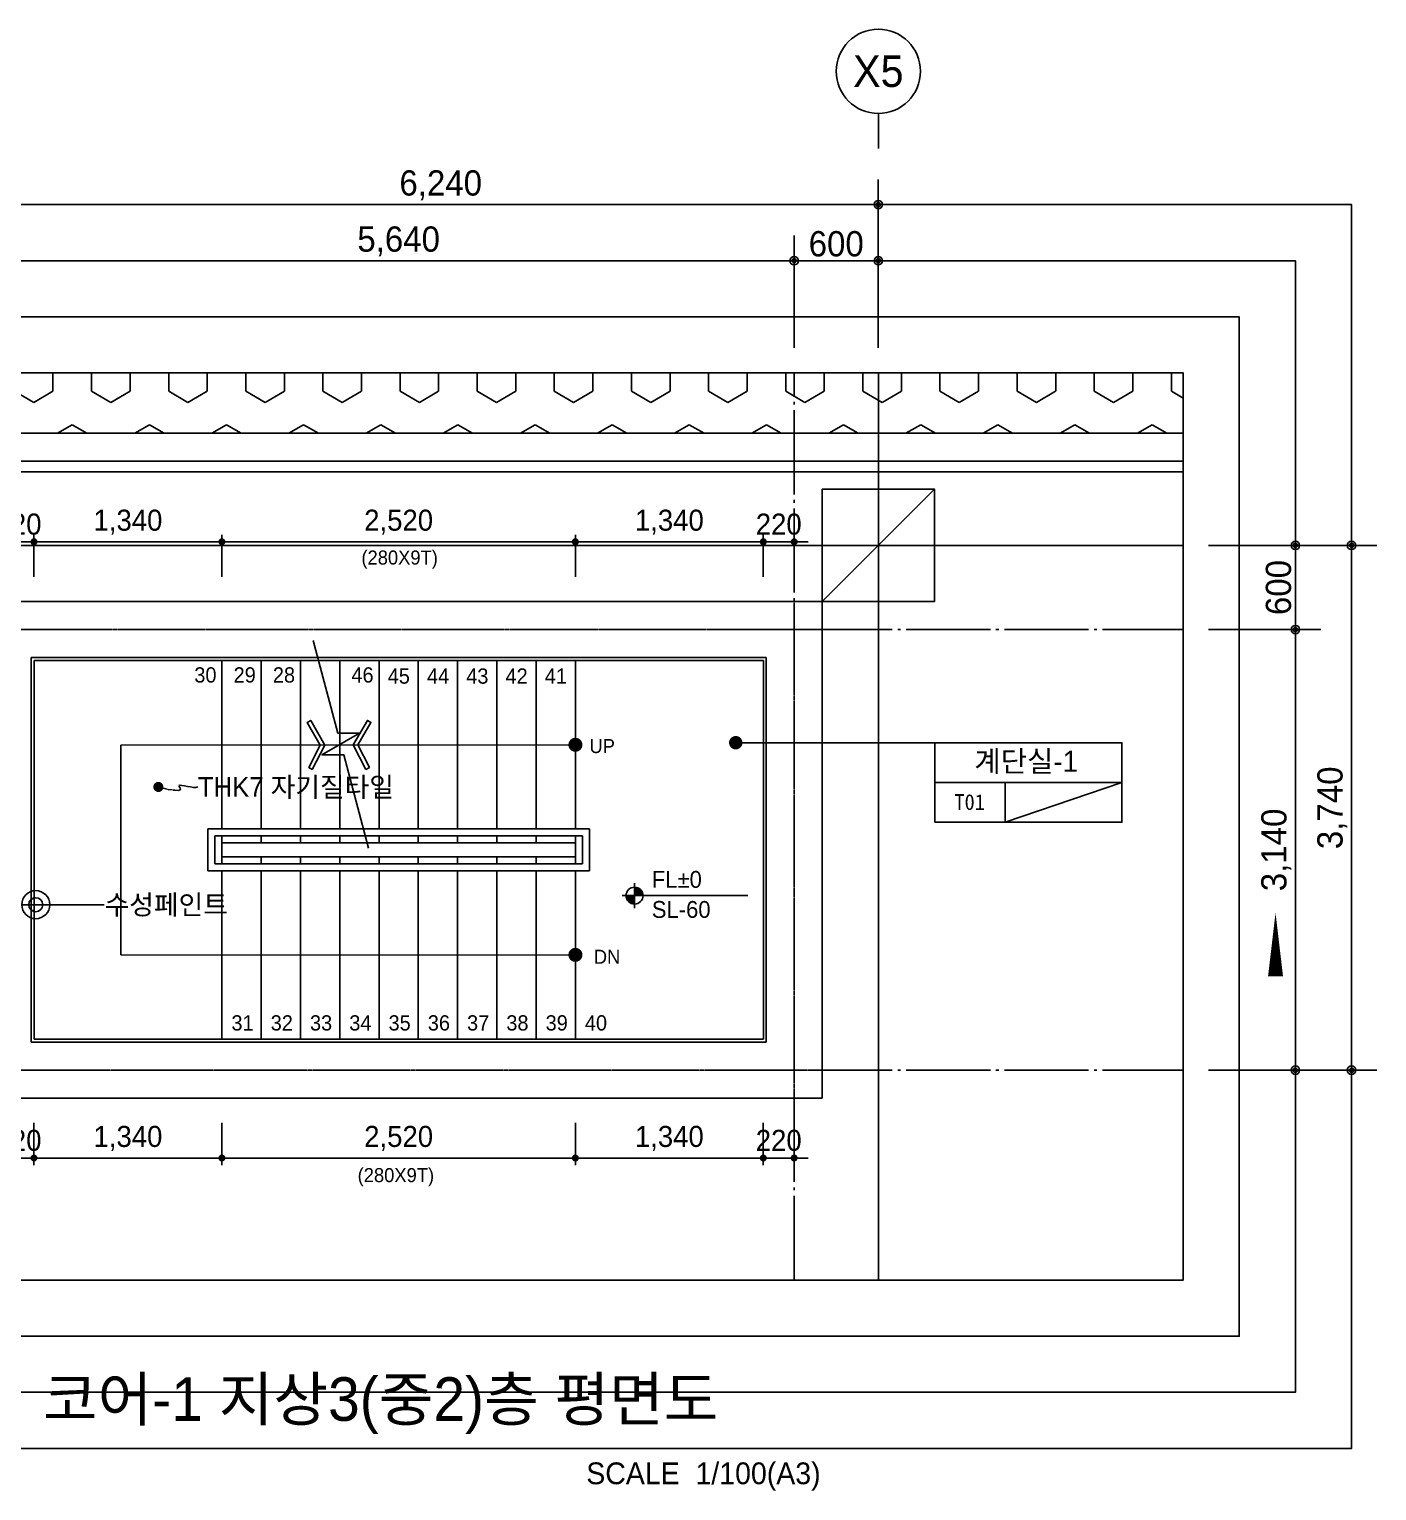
# Model space of a CAD drawing. Header units: millimetres. Extents: x 252711992 to 505989238, y 504776675 to 1009617600.
# Drawn here: x 252803101 to 252812709, y 504805965 to 504816382 of the extents above; entities that cross this region are included whole.
import ezdxf
from ezdxf.enums import TextEntityAlignment as Align
from ezdxf.xclip import XClip

# ---------------------------------------------------------------- set-up
doc = ezdxf.new("R2010")
doc.units = ezdxf.units.MM
doc.header["$XCLIPFRAME"] = 0
doc.linetypes.add('CEN', pattern=[35, 30, -2, 1, -2])
for name, color, linetype in [('$ZCDB_AUDIT_GENERATED_600D18', 7, 'Continuous'), ('0KD DIM', 7, 'Continuous'), ('4A.TEC CEN', 1, 'CEN'), ('4A.TEC CEN 보조1', 14, 'CEN'), ('4A.TEC ELE 4', 9, 'Continuous'), ('4A.TEC IND', 7, 'Continuous'), ('4A.TEC TEXT', 7, 'Continuous'), ('4A.TEC TEXT 1', 3, 'Continuous'), ('4A.TEC TEXT 2', 3, 'Continuous'), ('4A.TEC 기둥', 2, 'Continuous'), ('4A.TEC 마감선 2', 5, 'Continuous'), ('4A.TEC 벽체 1', 2, 'Continuous'), ('4A.TEC 벽체 3', 4, 'Continuous'), ('4A.TEC 심볼', 7, 'Continuous'), ('CEN', 1, 'CEN'), ('LEV', 7, 'Continuous'), ('ROM', 7, 'Continuous'), ('SYM', 1, 'Continuous'), ('TEXT', 7, 'Continuous'), ('㈜SE&C TEXT', 7, 'Continuous'), ('㈜SE&C 패턴 1', 8, 'Continuous')]:
    doc.layers.add(name, color=color, linetype=linetype)
doc.layers.add('DEFPOINT', color=135, linetype='Continuous', plot=False)
doc.styles.add('1', font='')
doc.styles.add('GHS', font='malgun.ttf')
doc.styles.add('나눔고딕', font='')
doc.styles.add('돋움', font='')
doc.styles.add('돋음체', font='')
doc.styles.add('울릉도L', font='')
doc.styles.get('1').set_extended_font_data('DotumChe')
doc.styles.get('나눔고딕').set_extended_font_data('Dotum')
doc.styles.get('돋움').set_extended_font_data('Dotum')
doc.styles.get('돋음체').set_extended_font_data('Dotum')
doc.styles.get('울릉도L').set_extended_font_data('Dotum')
doc.dimstyles.new('DIM_600(외부치수)', dxfattribs={"dimscale": 400, "dimtxt": 3.3, "dimasz": 1, "dimexe": 2, "dimexo": 2, "dimgap": 1, "dimtad": 1, "dimdec": 0, "dimdsep": 46, "dimlunit": 6, "dimtxsty": '나눔고딕', "dimblk1": 'DIMDOT', "dimblk2": 'DIMDOT', "dimsah": 1, "dimcen": 2.5, "dimdle": 1.5, "dimclrd": 8, "dimclre": 8, "dimclrt": 3, "dimadec": 0, "dimazin": 0, "dimtfac": 1, "dimtdec": 0, "dimtix": 1, "dimtmove": 2, "dimatfit": 3, "dimldrblk": 'DIMDOT', "dimfxl": 1, "dimtvp": 1, "dimtolj": 1, "dimtzin": 0, "dimarcsym": 0})
doc.dimstyles.new('DIM_80(외부치수)', dxfattribs={"dimscale": 40, "dimtxt": 3.3, "dimasz": 1, "dimexe": 2, "dimexo": 2, "dimgap": 1, "dimtad": 1, "dimdec": 0, "dimdsep": 46, "dimlunit": 6, "dimtxsty": '돋움', "dimblk1": 'DIMDOT', "dimblk2": 'DIMDOT', "dimsah": 1, "dimcen": 2.5, "dimdle": 1.5, "dimclrd": 1, "dimclre": 7, "dimclrt": 2, "dimadec": 0, "dimazin": 0, "dimtfac": 1, "dimtdec": 0, "dimtix": 1, "dimtmove": 2, "dimatfit": 3, "dimldrblk": 'DIMDOT', "dimfxl": 1, "dimtvp": 1, "dimtolj": 1, "dimtzin": 0, "dimarcsym": 0})
doc.dimstyles.new('KD DIM 1', dxfattribs={"dimscale": 50, "dimtxt": 3, "dimasz": 1, "dimexe": 1, "dimexo": 1, "dimgap": 1, "dimtad": 1, "dimdec": 0, "dimzin": 0, "dimdsep": 46, "dimlunit": 6, "dimtxsty": '돋음체', "dimblk": 'DOT', "dimcen": 3, "dimdle": 1, "dimclrd": 256, "dimclre": 256, "dimclrt": 3, "dimazin": 0, "dimtfac": 1, "dimtdec": 0, "dimtix": 1, "dimtmove": 2, "dimatfit": 3, "dimldrblk": 'OBLIQUE', "dimfxl": 1, "dimtvp": 0.8333, "dimtolj": 1, "dimtzin": 0, "dimarcsym": 0})

# ---------------------------------------------------------------- blocks, each defined once
blk = doc.blocks.new('DIMDOT')
at = {"color": 0}
blk.add_line((-2, 0), (2, 0), dxfattribs=at)
for radius in [0.5, 0.25]:
    blk.add_circle((0, 0), radius, dxfattribs=at)
blk = doc.blocks.new('*D125')
at = {"layer": '$ZCDB_AUDIT_GENERATED_600D18', "color": 8, "lineweight": -2, "transparency": 16777216}
for p, q in [((252802915, 504814112), (252802915, 504815312)), ((252809155, 504814112), (252809155, 504815312)), ((252802975, 504815132), (252809095, 504815132))]:
    blk.add_line(p, q, dxfattribs=at)
at = {"layer": 'Defpoints', "color": 0, "transparency": 16777216}
for p in [(252809155, 504815132), (252802915, 504813932), (252809155, 504813932, 0)]:
    blk.add_point(p, dxfattribs=at)
at = {"layer": '$ZCDB_AUDIT_GENERATED_600D18', "color": 8, "lineweight": -2, "transparency": 16777216, "xscale": 60, "yscale": 60, "zscale": 60, "rotation": 180}
blk.add_blockref('DIMDOT', (252802915, 504815132), dxfattribs=at)
at = {"layer": '$ZCDB_AUDIT_GENERATED_600D18', "color": 8, "lineweight": -2, "transparency": 16777216, "xscale": 60, "yscale": 60, "zscale": 60}
blk.add_blockref('DIMDOT', (252809155, 504815132), dxfattribs=at)
at = {"layer": '$ZCDB_AUDIT_GENERATED_600D18', "color": 3, "transparency": 16777216, "insert": (252806035, 504815270), "char_height": 180, "attachment_point": 5, "style": '나눔고딕'}
blk.add_mtext('\\A1;6,240', dxfattribs=at)
blk = doc.blocks.new('*D126')
at = {"layer": '$ZCDB_AUDIT_GENERATED_600D18', "color": 8, "lineweight": -2, "transparency": 16777216}
for p, q in [((252808555, 504814112, 0), (252808555, 504814912, 0)), ((252809155, 504814112, 0), (252809155, 504814912, 0)), ((252808615, 504814732, 0), (252809095, 504814732, 0))]:
    blk.add_line(p, q, dxfattribs=at)
at = {"layer": 'Defpoints', "color": 0, "transparency": 16777216}
for p in [(252809155, 504814732, 0), (252808555, 504813932, 3428), (252809155, 504813932, 4431)]:
    blk.add_point(p, dxfattribs=at)
at = {"layer": '$ZCDB_AUDIT_GENERATED_600D18', "color": 8, "lineweight": -2, "transparency": 16777216, "xscale": 60, "yscale": 60, "zscale": 60, "rotation": 180}
blk.add_blockref('DIMDOT', (252808555, 504814732, 0), dxfattribs=at)
at = {"layer": '$ZCDB_AUDIT_GENERATED_600D18', "color": 8, "lineweight": -2, "transparency": 16777216, "xscale": 60, "yscale": 60, "zscale": 60}
blk.add_blockref('DIMDOT', (252809155, 504814732, 0), dxfattribs=at)
at = {"layer": '$ZCDB_AUDIT_GENERATED_600D18', "color": 3, "transparency": 16777216, "insert": (252808855, 504814852, 0), "char_height": 180, "attachment_point": 5, "style": '나눔고딕'}
blk.add_mtext('\\A1;600', dxfattribs=at)
blk = doc.blocks.new('ccs122')
at = {"layer": '4A.TEC 심볼'}
blk.add_line((0, 8), (0, 3), dxfattribs=at)
blk.add_circle((0, 14), 6, dxfattribs=at)
at = {"layer": '4A.TEC TEXT 2', "color": 3, "style": 'GHS'}
blk.add_attdef('NO', text='', height=4.5, dxfattribs=at).set_placement((-0.01, 14.02), align=Align.MIDDLE_CENTER)
blk = doc.blocks.new('*D127')
at = {"layer": '$ZCDB_AUDIT_GENERATED_600D18', "color": 8, "lineweight": -2, "transparency": 16777216}
for p, q in [((252802915, 504814112, 0), (252802915, 504814912, 0)), ((252808555, 504814112, 0), (252808555, 504814912, 0)), ((252808495, 504814732, 0), (252802975, 504814732, 0))]:
    blk.add_line(p, q, dxfattribs=at)
at = {"layer": 'Defpoints', "color": 0, "transparency": 16777216}
for p in [(252802915, 504814732, 0), (252802915, 504813932), (252808555, 504813932, -47000)]:
    blk.add_point(p, dxfattribs=at)
at = {"layer": '$ZCDB_AUDIT_GENERATED_600D18', "color": 8, "lineweight": -2, "transparency": 16777216, "xscale": 60, "yscale": 60, "zscale": 60, "rotation": 180}
blk.add_blockref('DIMDOT', (252802915, 504814732, 0), dxfattribs=at)
at = {"layer": '$ZCDB_AUDIT_GENERATED_600D18', "color": 8, "lineweight": -2, "transparency": 16777216, "xscale": 60, "yscale": 60, "zscale": 60}
blk.add_blockref('DIMDOT', (252808555, 504814732, 0), dxfattribs=at)
at = {"layer": '$ZCDB_AUDIT_GENERATED_600D18', "color": 3, "transparency": 16777216, "insert": (252805735, 504814870, 0), "char_height": 180, "attachment_point": 5, "style": '나눔고딕'}
blk.add_mtext('\\A1;5,640', dxfattribs=at)
blk = doc.blocks.new('dwgFD3B')
at = {"layer": '4A.TEC CEN', "color": 250, "ltscale": 500}
blk.add_line((49194.51, -103936.83, -3333.33), (358000, -103936.83, -3333.33), dxfattribs=at)
at = {"layer": '4A.TEC CEN', "color": 250, "ltscale": 500, "elevation": -3333.33}
blk.add_lwpolyline([(208807.63, -39163.16), (208807.63, -267000)], dxfattribs=at)
blk = doc.blocks.new('c1')
at = {"layer": '4A.TEC 기둥'}
blk.add_lwpolyline([(1156776, -1012079), (1157576, -1012079), (1157576, -1011279), (1156776, -1011279)], close=True, dxfattribs=at)
at = {"layer": 'DEFPOINT'}
blk.add_line((1156776, -1012079), (1157576, -1011279), dxfattribs=at)
blk = doc.blocks.new('A$C6C9969DE')
at = {"layer": 'ROM', "color": 0, "linetype": 'Continuous'}
for p, q in [((0, 510), (2400, 510)), ((900, 0), (900, 510))]:
    blk.add_line(p, q, dxfattribs=at)
blk.add_lwpolyline([(0, 0), (2400, 0), (2400, 1020), (0, 1020)], close=True, dxfattribs=at)
blk = doc.blocks.new('A$C3A5201BD')
at = {"layer": 'LEV'}
h = blk.add_hatch(color=256, dxfattribs=at)
h.paths.add_polyline_path([(200, 200), (335, 200, 0.414214), (200, 335)])
h.paths.add_polyline_path([(200, 65), (200, 200), (65, 200, 0.414214)])
at = {"layer": 'LEV', "color": 7}
for p, q in [((200, 0), (200, 400)), ((0, 200), (2007, 200)), ((0, 200), (400, 200))]:
    blk.add_line(p, q, dxfattribs=at)
blk.add_circle((200, 200), 135, dxfattribs=at)
blk = doc.blocks.new('A$C12ed4f0f')
at = {"layer": 'CEN'}
blk.add_lwpolyline([(36, 118), (107, 101), (153, 94), (180, 93), (192, 98), (193, 105), (189, 114), (185, 122), (184, 128), (191, 130), (204, 129), (222, 126), (243, 122), (265, 118), (286, 115), (304, 114), (318, 118)], dxfattribs=at)
at = {"layer": '㈜SE&C TEXT', "color": 1, "const_width": 35.9}
blk.add_lwpolyline([(18, 118, -1), (54, 118, -1)], format="xyb", close=True, dxfattribs=at)
at = {"layer": '4A.TEC TEXT', "style": '돋움'}
blk.add_text('THK7 자기질타일', height=140, dxfattribs=at).set_placement((318, 118), align=Align.MIDDLE_LEFT)
blk = doc.blocks.new('_Dot')
at = {"color": 0, "linetype": 'ByBlock', "lineweight": -2}
blk.add_line((-0.5, 0), (-1, 0), dxfattribs=at)
at = {"color": 0, "linetype": 'ByBlock', "const_width": 0.5}
blk.add_lwpolyline([(-0.25, 0, 1), (0.25, 0, 1)], format="xyb", close=True, dxfattribs=at)
blk = doc.blocks.new('*D613')
at = {"layer": '0KD DIM', "lineweight": -2, "transparency": 16777216}
for p, q in [((252804475, 504812479), (252804475, 504812779)), ((252806945, 504812729), (252804525, 504812729)), ((252806995, 504812479), (252806995, 504812779))]:
    blk.add_line(p, q, dxfattribs=at)
at = {"layer": 'Defpoints', "color": 0, "transparency": 16777216}
for p in [(252804475, 504812729), (252804475, 504812429, 0), (252806995, 504812429)]:
    blk.add_point(p, dxfattribs=at)
at = {"layer": '0KD DIM', "lineweight": -2, "transparency": 16777216, "xscale": 50, "yscale": 50, "zscale": 50, "rotation": 180}
blk.add_blockref('_Dot', (252804475, 504812729), dxfattribs=at)
at = {"layer": '0KD DIM', "lineweight": -2, "transparency": 16777216, "xscale": 50, "yscale": 50, "zscale": 50}
blk.add_blockref('_Dot', (252806995, 504812729), dxfattribs=at)
at = {"layer": '0KD DIM', "color": 3, "transparency": 16777216, "insert": (252805735, 504812869), "char_height": 150, "attachment_point": 5, "style": '돋음체'}
blk.add_mtext('\\A1;2,520', dxfattribs=at)
blk = doc.blocks.new('_OBLIQUE')
at = {"color": 0, "linetype": 'ByBlock'}
blk.add_line((-0.5, -0.5), (0.5, 0.5), dxfattribs=at)
blk = doc.blocks.new('*D614')
at = {"layer": '0KD DIM', "lineweight": -2, "transparency": 16777216}
for p, q in [((252806995, 504812479), (252806995, 504812779)), ((252807045, 504812729), (252808285, 504812729)), ((252808335, 504812479), (252808335, 504812779))]:
    blk.add_line(p, q, dxfattribs=at)
at = {"layer": 'Defpoints', "color": 0, "transparency": 16777216}
for p in [(252808335, 504812729), (252806995, 504812429), (252808335, 504812429)]:
    blk.add_point(p, dxfattribs=at)
at = {"layer": '0KD DIM', "lineweight": -2, "transparency": 16777216, "xscale": 50, "yscale": 50, "zscale": 50, "rotation": 180}
blk.add_blockref('_Dot', (252806995, 504812729), dxfattribs=at)
at = {"layer": '0KD DIM', "lineweight": -2, "transparency": 16777216, "xscale": 50, "yscale": 50, "zscale": 50}
blk.add_blockref('_Dot', (252808335, 504812729), dxfattribs=at)
at = {"layer": '0KD DIM', "color": 3, "transparency": 16777216, "insert": (252807665, 504812869), "char_height": 150, "attachment_point": 5, "style": '돋음체'}
blk.add_mtext('\\A1;1,340', dxfattribs=at)
blk = doc.blocks.new('*D615')
at = {"layer": '0KD DIM', "lineweight": -2, "transparency": 16777216}
for p, q in [((252803135, 504812479), (252803135, 504812779)), ((252804425, 504812729), (252803185, 504812729)), ((252804475, 504812479), (252804475, 504812779))]:
    blk.add_line(p, q, dxfattribs=at)
at = {"layer": 'Defpoints', "color": 0, "transparency": 16777216}
for p in [(252803135, 504812729), (252803135, 504812429), (252804475, 504812429)]:
    blk.add_point(p, dxfattribs=at)
at = {"layer": '0KD DIM', "lineweight": -2, "transparency": 16777216, "xscale": 50, "yscale": 50, "zscale": 50, "rotation": 180}
blk.add_blockref('_Dot', (252803135, 504812729), dxfattribs=at)
at = {"layer": '0KD DIM', "lineweight": -2, "transparency": 16777216, "xscale": 50, "yscale": 50, "zscale": 50}
blk.add_blockref('_Dot', (252804475, 504812729), dxfattribs=at)
at = {"layer": '0KD DIM', "color": 3, "transparency": 16777216, "insert": (252803805, 504812869), "char_height": 150, "attachment_point": 5, "style": '돋음체'}
blk.add_mtext('\\A1;1,340', dxfattribs=at)
blk = doc.blocks.new('*D616')
at = {"layer": '0KD DIM', "lineweight": -2, "transparency": 16777216}
for p, q in [((252808285, 504812729), (252808235, 504812729)), ((252808335, 504812479), (252808335, 504812779)), ((252808555, 504812729), (252808335, 504812729)), ((252808555, 504812479), (252808555, 504812779)), ((252808605, 504812729), (252808655, 504812729))]:
    blk.add_line(p, q, dxfattribs=at)
at = {"layer": 'Defpoints', "color": 0, "transparency": 16777216}
for p in [(252808335, 504812729), (252808335, 504812429), (252808555, 504812429)]:
    blk.add_point(p, dxfattribs=at)
at = {"layer": '0KD DIM', "lineweight": -2, "transparency": 16777216, "xscale": 50, "yscale": 50, "zscale": 50}
blk.add_blockref('_Dot', (252808335, 504812729), dxfattribs=at)
at = {"layer": '0KD DIM', "lineweight": -2, "transparency": 16777216, "xscale": 50, "yscale": 50, "zscale": 50, "rotation": 180}
blk.add_blockref('_Dot', (252808555, 504812729), dxfattribs=at)
at = {"layer": '0KD DIM', "color": 3, "transparency": 16777216, "insert": (252808445, 504812854), "char_height": 150, "attachment_point": 5, "style": '돋음체'}
blk.add_mtext('\\A1;220', dxfattribs=at)
blk = doc.blocks.new('*D617')
at = {"layer": '0KD DIM', "lineweight": -2, "transparency": 16777216}
for p, q in [((252802865, 504812729), (252802815, 504812729)), ((252802915, 504812479), (252802915, 504812779)), ((252802915, 504812729), (252803135, 504812729)), ((252803135, 504812479), (252803135, 504812779)), ((252803185, 504812729), (252803235, 504812729))]:
    blk.add_line(p, q, dxfattribs=at)
at = {"layer": 'Defpoints', "color": 0, "transparency": 16777216}
for p in [(252803135, 504812729), (252802915, 504812429), (252803135, 504812429)]:
    blk.add_point(p, dxfattribs=at)
at = {"layer": '0KD DIM', "lineweight": -2, "transparency": 16777216, "xscale": 50, "yscale": 50, "zscale": 50}
blk.add_blockref('_Dot', (252802915, 504812729), dxfattribs=at)
at = {"layer": '0KD DIM', "lineweight": -2, "transparency": 16777216, "xscale": 50, "yscale": 50, "zscale": 50, "rotation": 180}
blk.add_blockref('_Dot', (252803135, 504812729), dxfattribs=at)
at = {"layer": '0KD DIM', "color": 3, "transparency": 16777216, "insert": (252803025, 504812854), "char_height": 150, "attachment_point": 5, "style": '돋음체'}
blk.add_mtext('\\A1;220', dxfattribs=at)
blk = doc.blocks.new('*D824')
at = {"layer": '$ZCDB_AUDIT_GENERATED_600D18', "color": 8, "lineweight": -2, "transparency": 16777216}
for p, q in [((252811509, 504812703), (252812709, 504812703)), ((252812529, 504812643), (252812529, 504809023)), ((252811509, 504808963), (252812709, 504808963))]:
    blk.add_line(p, q, dxfattribs=at)
at = {"layer": 'Defpoints', "color": 0, "transparency": 16777216}
for p in [(252811329, 504812703, 0), (252811329, 504808963, 0), (252812529, 504808963)]:
    blk.add_point(p, dxfattribs=at)
at = {"layer": '$ZCDB_AUDIT_GENERATED_600D18', "color": 8, "lineweight": -2, "transparency": 16777216, "xscale": 60, "yscale": 60, "zscale": 60}
for p, rotation in [((252812529, 504812703), 90), ((252812529, 504808963), 270)]:
    blk.add_blockref('DIMDOT', p, dxfattribs=dict(at, rotation=rotation))
at = {"layer": '$ZCDB_AUDIT_GENERATED_600D18', "color": 3, "transparency": 16777216, "insert": (252812392, 504810833), "char_height": 180, "attachment_point": 5, "rotation": 90, "style": '나눔고딕'}
blk.add_mtext('\\A1;3,740', dxfattribs=at)
blk = doc.blocks.new('*D825')
at = {"layer": '$ZCDB_AUDIT_GENERATED_600D18', "color": 8, "lineweight": -2, "transparency": 16777216}
for p, q in [((252811509, 504812703), (252812309, 504812703)), ((252812129, 504812643), (252812129, 504812163)), ((252811509, 504812103), (252812309, 504812103))]:
    blk.add_line(p, q, dxfattribs=at)
at = {"layer": 'Defpoints', "color": 0, "transparency": 16777216}
for p in [(252811329, 504812703, 0), (252811329, 504812103, 0), (252812129, 504812103)]:
    blk.add_point(p, dxfattribs=at)
at = {"layer": '$ZCDB_AUDIT_GENERATED_600D18', "color": 8, "lineweight": -2, "transparency": 16777216, "xscale": 60, "yscale": 60, "zscale": 60}
for p, rotation in [((252812129, 504812703), 90), ((252812129, 504812103), 270)]:
    blk.add_blockref('DIMDOT', p, dxfattribs=dict(at, rotation=rotation))
at = {"layer": '$ZCDB_AUDIT_GENERATED_600D18', "color": 3, "transparency": 16777216, "insert": (252812009, 504812403), "char_height": 180, "attachment_point": 5, "rotation": 90, "style": '나눔고딕'}
blk.add_mtext('\\A1;600', dxfattribs=at)
blk = doc.blocks.new('*D826')
at = {"layer": '$ZCDB_AUDIT_GENERATED_600D18', "color": 8, "lineweight": -2, "transparency": 16777216}
for p, q in [((252811509, 504812103), (252812309, 504812103)), ((252812129, 504809023), (252812129, 504812043)), ((252811509, 504808963), (252812309, 504808963))]:
    blk.add_line(p, q, dxfattribs=at)
at = {"layer": 'Defpoints', "color": 0, "transparency": 16777216}
for p in [(252811329, 504812103, 0), (252812129, 504812103), (252811329, 504808963, 0)]:
    blk.add_point(p, dxfattribs=at)
at = {"layer": '$ZCDB_AUDIT_GENERATED_600D18', "color": 8, "lineweight": -2, "transparency": 16777216, "xscale": 60, "yscale": 60, "zscale": 60}
for p, rotation in [((252812129, 504812103), 90), ((252812129, 504808963), 270)]:
    blk.add_blockref('DIMDOT', p, dxfattribs=dict(at, rotation=rotation))
at = {"layer": '$ZCDB_AUDIT_GENERATED_600D18', "color": 3, "transparency": 16777216, "insert": (252811992, 504810533), "char_height": 180, "attachment_point": 5, "rotation": 90, "style": '나눔고딕'}
blk.add_mtext('\\A1;3,140', dxfattribs=at)
blk = doc.blocks.new('*D1192')
at = {"layer": '0KD DIM', "lineweight": -2, "transparency": 16777216}
for p, q in [((252804475, 504808587), (252804475, 504808287)), ((252806995, 504808587), (252806995, 504808287)), ((252806945, 504808337), (252804525, 504808337))]:
    blk.add_line(p, q, dxfattribs=at)
at = {"layer": 'Defpoints', "color": 0, "transparency": 16777216}
for p in [(252804475, 504808637, 0), (252806995, 504808637, 5000), (252804475, 504808337)]:
    blk.add_point(p, dxfattribs=at)
at = {"layer": '0KD DIM', "lineweight": -2, "transparency": 16777216, "xscale": 50, "yscale": 50, "zscale": 50, "rotation": 180}
blk.add_blockref('_Dot', (252804475, 504808337), dxfattribs=at)
at = {"layer": '0KD DIM', "lineweight": -2, "transparency": 16777216, "xscale": 50, "yscale": 50, "zscale": 50}
blk.add_blockref('_Dot', (252806995, 504808337), dxfattribs=at)
at = {"layer": '0KD DIM', "color": 3, "transparency": 16777216, "insert": (252805735, 504808477), "char_height": 150, "attachment_point": 5, "style": '돋음체'}
blk.add_mtext('\\A1;2,520', dxfattribs=at)
blk = doc.blocks.new('*D1193')
at = {"layer": '0KD DIM', "lineweight": -2, "transparency": 16777216}
for p, q in [((252806995, 504808587), (252806995, 504808287)), ((252808335, 504808587), (252808335, 504808287)), ((252807045, 504808337), (252808285, 504808337))]:
    blk.add_line(p, q, dxfattribs=at)
at = {"layer": 'Defpoints', "color": 0, "transparency": 16777216}
for p in [(252806995, 504808637, 5000), (252808335, 504808637), (252808335, 504808337)]:
    blk.add_point(p, dxfattribs=at)
at = {"layer": '0KD DIM', "lineweight": -2, "transparency": 16777216, "xscale": 50, "yscale": 50, "zscale": 50, "rotation": 180}
blk.add_blockref('_Dot', (252806995, 504808337), dxfattribs=at)
at = {"layer": '0KD DIM', "lineweight": -2, "transparency": 16777216, "xscale": 50, "yscale": 50, "zscale": 50}
blk.add_blockref('_Dot', (252808335, 504808337), dxfattribs=at)
at = {"layer": '0KD DIM', "color": 3, "transparency": 16777216, "insert": (252807665, 504808477), "char_height": 150, "attachment_point": 5, "style": '돋음체'}
blk.add_mtext('\\A1;1,340', dxfattribs=at)
blk = doc.blocks.new('*D1194')
at = {"layer": '0KD DIM', "lineweight": -2, "transparency": 16777216}
for p, q in [((252803135, 504808587), (252803135, 504808287)), ((252804475, 504808587), (252804475, 504808287)), ((252804425, 504808337), (252803185, 504808337))]:
    blk.add_line(p, q, dxfattribs=at)
at = {"layer": 'Defpoints', "color": 0, "transparency": 16777216}
for p in [(252803135, 504808637), (252804475, 504808637), (252803135, 504808337)]:
    blk.add_point(p, dxfattribs=at)
at = {"layer": '0KD DIM', "lineweight": -2, "transparency": 16777216, "xscale": 50, "yscale": 50, "zscale": 50, "rotation": 180}
blk.add_blockref('_Dot', (252803135, 504808337), dxfattribs=at)
at = {"layer": '0KD DIM', "lineweight": -2, "transparency": 16777216, "xscale": 50, "yscale": 50, "zscale": 50}
blk.add_blockref('_Dot', (252804475, 504808337), dxfattribs=at)
at = {"layer": '0KD DIM', "color": 3, "transparency": 16777216, "insert": (252803805, 504808477), "char_height": 150, "attachment_point": 5, "style": '돋음체'}
blk.add_mtext('\\A1;1,340', dxfattribs=at)
blk = doc.blocks.new('*D1195')
at = {"layer": '0KD DIM', "lineweight": -2, "transparency": 16777216}
for p, q in [((252808335, 504808587), (252808335, 504808287)), ((252808555, 504808587), (252808555, 504808287)), ((252808285, 504808337), (252808235, 504808337)), ((252808555, 504808337), (252808335, 504808337)), ((252808605, 504808337), (252808655, 504808337))]:
    blk.add_line(p, q, dxfattribs=at)
at = {"layer": 'Defpoints', "color": 0, "transparency": 16777216}
for p in [(252808335, 504808637), (252808555, 504808637), (252808335, 504808337)]:
    blk.add_point(p, dxfattribs=at)
at = {"layer": '0KD DIM', "lineweight": -2, "transparency": 16777216, "xscale": 50, "yscale": 50, "zscale": 50}
blk.add_blockref('_Dot', (252808335, 504808337), dxfattribs=at)
at = {"layer": '0KD DIM', "lineweight": -2, "transparency": 16777216, "xscale": 50, "yscale": 50, "zscale": 50, "rotation": 180}
blk.add_blockref('_Dot', (252808555, 504808337), dxfattribs=at)
at = {"layer": '0KD DIM', "color": 3, "transparency": 16777216, "insert": (252808445, 504808462), "char_height": 150, "attachment_point": 5, "style": '돋음체'}
blk.add_mtext('\\A1;220', dxfattribs=at)
blk = doc.blocks.new('*D1196')
at = {"layer": '0KD DIM', "lineweight": -2, "transparency": 16777216}
for p, q in [((252802915, 504808587), (252802915, 504808287)), ((252803135, 504808587), (252803135, 504808287)), ((252802865, 504808337), (252802815, 504808337)), ((252802915, 504808337), (252803135, 504808337)), ((252803185, 504808337), (252803235, 504808337))]:
    blk.add_line(p, q, dxfattribs=at)
at = {"layer": 'Defpoints', "color": 0, "transparency": 16777216}
for p in [(252802915, 504808637), (252803135, 504808637), (252803135, 504808337)]:
    blk.add_point(p, dxfattribs=at)
at = {"layer": '0KD DIM', "lineweight": -2, "transparency": 16777216, "xscale": 50, "yscale": 50, "zscale": 50}
blk.add_blockref('_Dot', (252802915, 504808337), dxfattribs=at)
at = {"layer": '0KD DIM', "lineweight": -2, "transparency": 16777216, "xscale": 50, "yscale": 50, "zscale": 50, "rotation": 180}
blk.add_blockref('_Dot', (252803135, 504808337), dxfattribs=at)
at = {"layer": '0KD DIM', "color": 3, "transparency": 16777216, "insert": (252803025, 504808462), "char_height": 150, "attachment_point": 5, "style": '돋음체'}
blk.add_mtext('\\A1;220', dxfattribs=at)
blk = doc.blocks.new('A$C3bbbb777')
at = {"layer": '4A.TEC TEXT', "style": '돋움'}
blk.add_text('수성페인트', height=140, dxfattribs=at).set_placement((491, 110), align=Align.MIDDLE_LEFT)
at = {"layer": '㈜SE&C TEXT', "color": 1}
blk.add_leader([(0, 110, 0), (488, 110)], dimstyle='DIM_80(외부치수)', override={"dimasz": 5, "dimtad": 0}, dxfattribs=at)

msp = doc.modelspace()

# ---------------------------------------------------------------- hatches: boundary and pattern name
at = {"layer": '㈜SE&C 패턴 1'}
h = msp.add_hatch(dxfattribs=at)
h.set_pattern_fill('ANSI31', color=253, scale=50, angle=270, style=0)
h.set_pattern_definition([(270, (244574725.6, 507127106.62), (274.963066, 1e-11), [158.75, -317.5]), (30, (244574725.6, 507127106.62), (-137.481533, 238.125), [158.75, -317.5]), (330, (244574725.6, 507126947.87), (137.481533, 238.125), [158.75, -317.5])])
h.paths.add_polyline_path([(252811329.04, 504813503.18), (252811329.04, 504813932.16), (252799554.04, 504813932.16), (252799554.04, 504813503.18)])

# ---------------------------------------------------------------- linework, layer by layer
msp.add_line((252810059.09, 504810730.34), (252810892.42, 504811013.67))
at = {"elevation": -4999.55, "flags": 128}
for points in [[(252811329.04, 504813503.18), (252799554.04, 504813503.18)], [(252811329.04, 504813303.18), (252799554.04, 504813303.18)]]:
    msp.add_lwpolyline(points, dxfattribs=at)
at = {"layer": '4A.TEC CEN', "ltscale": 20}
for p, q in [((252808555.3, 504807467.16), (252808555.3, 504813932.16)), ((252799554.04, 504812103.18), (252811329.04, 504812103.18)), ((252799554.04, 504808963.18), (252811329.04, 504808963.18))]:
    msp.add_line(p, q, dxfattribs=at)
at = {"layer": '4A.TEC CEN 보조1'}
for p, q in [((252808555.3, 504808763.18, -4999.55), (252808555.3, 504812303.18, -4999.55)), ((252802715.3, 504812103.18, -4999.55), (252808755.3, 504812103.18, -4999.55)), ((252802715.3, 504812103.18, -4999.55), (252808755.3, 504812103.18, -4999.55)), ((252802715.3, 504812103.18, -4999.55), (252808755.3, 504812103.18, -4999.55)), ((252802715.3, 504812103.18, -4999.55), (252808755.3, 504812103.18, -4999.55)), ((252802715.3, 504812103.18, -4999.55), (252808755.3, 504812103.18, -4999.55)), ((252808755.3, 504808963.18, -4999.55), (252802715.3, 504808963.18, -4999.55))]:
    msp.add_line(p, q, dxfattribs=at)
at = {"layer": '4A.TEC ELE 4', "color": 8, "ltscale": 0.3}
for p, q in [((252804475.3, 504811883.18, -4999.55), (252804475.3, 504810683.18, -4999.55)), ((252804755.3, 504811883.18, -4999.55), (252804755.3, 504810683.18, -4999.55)), ((252804755.3, 504811883.18, -4999.55), (252804755.3, 504810683.18, -4999.55)), ((252805035.3, 504811883.18, -4999.55), (252805035.3, 504810683.18, -4999.55)), ((252805595.3, 504810683.18, -4999.55), (252805595.3, 504811883.18, -4999.55)), ((252805875.3, 504810683.18, -4999.55), (252805875.3, 504811883.18, -4999.55)), ((252806155.3, 504810683.18, -4999.55), (252806155.3, 504811883.18, -4999.55)), ((252806435.3, 504810683.18, -4999.55), (252806435.3, 504811883.18, -4999.55)), ((252806715.3, 504810683.18, -4999.55), (252806715.3, 504811883.18, -4999.55)), ((252806995.3, 504810683.18, -4999.55), (252806995.3, 504811883.18, -4999.55)), ((252804375.3, 504810683.18, -4999.55), (252804375.3, 504810383.18, -4999.55)), ((252804375.3, 504810683.18, -4999.55), (252807095.3, 504810683.18, -4999.55)), ((252804425.3, 504810633.18, -4999.55), (252804425.3, 504810433.18, -4999.55)), ((252804425.3, 504810633.18, -4999.55), (252807045.3, 504810633.18, -4999.55)), ((252804475.3, 504810633.18, -4999.55), (252804475.3, 504810583.18, -4999.55)), ((252804475.3, 504810633.18, -4999.55), (252804475.3, 504810483.18, -4999.55)), ((252804755.3, 504810633.18, -4999.55), (252804755.3, 504810583.18, -4999.55)), ((252804755.3, 504810633.18, -4999.55), (252804755.3, 504810583.18, -4999.55)), ((252805035.3, 504810633.18, -4999.55), (252805035.3, 504810583.18, -4999.55)), ((252806155.3, 504810583.18, -4999.55), (252806155.3, 504810633.18, -4999.55)), ((252806435.3, 504810583.18, -4999.55), (252806435.3, 504810633.18, -4999.55)), ((252806715.3, 504810583.18, -4999.55), (252806715.3, 504810633.18, -4999.55)), ((252806995.3, 504810633.18, -4999.55), (252806995.3, 504810483.18, -4999.55)), ((252806995.3, 504810633.18, -4999.55), (252806995.3, 504810483.18, -4999.55)), ((252807045.3, 504810633.18, -4999.55), (252807045.3, 504810433.18, -4999.55)), ((252807045.3, 504810633.18, -4999.55), (252807045.3, 504810433.18, -4999.55)), ((252807095.3, 504810683.18, -4999.55), (252807095.3, 504810383.18, -4999.55)), ((252807095.3, 504810683.18, -4999.55), (252807095.3, 504810383.18, -4999.55)), ((252804475.3, 504810583.18, -4999.55), (252806995.3, 504810583.18, -4999.55)), ((252804425.3, 504810433.18, -4999.55), (252807045.3, 504810433.18, -4999.55)), ((252804475.3, 504810483.18, -4999.55), (252806995.3, 504810483.18, -4999.55)), ((252804475.3, 504810483.18, -4999.55), (252804475.3, 504810433.18, -4999.55)), ((252804755.3, 504810483.18, -4999.55), (252804755.3, 504810433.18, -4999.55)), ((252805035.3, 504810483.18, -4999.55), (252805035.3, 504810433.18, -4999.55)), ((252806155.3, 504810483.18, -4999.55), (252806155.3, 504810433.18, -4999.55)), ((252806435.3, 504810483.18, -4999.55), (252806435.3, 504810433.18, -4999.55)), ((252806715.3, 504810483.18, -4999.55), (252806715.3, 504810433.18, -4999.55)), ((252806995.3, 504810483.18, -4999.55), (252806995.3, 504810433.18, -4999.55)), ((252806995.3, 504810483.18, -4999.55), (252806995.3, 504810433.18, -4999.55)), ((252804375.3, 504810383.18, -4999.55), (252807095.3, 504810383.18, -4999.55)), ((252804475.3, 504810383.18, -4999.55), (252804475.3, 504809183.18, -4999.55)), ((252804755.3, 504810383.18, -4999.55), (252804755.3, 504809183.18, -4999.55)), ((252805035.3, 504810383.18, -4999.55), (252805035.3, 504809183.18, -4999.55)), ((252805315.3, 504810383.18, -4999.55), (252805315.3, 504809183.18, -4999.55)), ((252805595.3, 504810383.18, -4999.55), (252805595.3, 504809183.18, -4999.55)), ((252805875.3, 504810383.18, -4999.55), (252805875.3, 504809183.18, -4999.55)), ((252806155.3, 504810383.18, -4999.55), (252806155.3, 504809183.18, -4999.55)), ((252806435.3, 504810383.18, -4999.55), (252806435.3, 504809183.18, -4999.55)), ((252806715.3, 504810383.18, -4999.55), (252806715.3, 504809183.18, -4999.55)), ((252806995.3, 504810383.18, -4999.55), (252806995.3, 504809183.18, -4999.55))]:
    msp.add_line(p, q, dxfattribs=at)
at = {"layer": '4A.TEC ELE 4', "color": 8}
for p, q in [((252805315.3, 504811883.18, -4999.55), (252805315.3, 504810683.18, -4999.55)), ((252805595.3, 504810583.18, -4999.55), (252805595.3, 504810633.18, -4999.55)), ((252805595.3, 504810483.18, -4999.55), (252805595.3, 504810433.18, -4999.55))]:
    msp.add_line(p, q, dxfattribs=at)
at = {"layer": '4A.TEC ELE 4', "color": 8, "ltscale": 0.02}
for p, q in [((252805315.3, 504810633.18, -4999.55), (252805315.3, 504810583.18, -4999.55)), ((252805315.3, 504810483.18, -4999.55), (252805315.3, 504810433.18, -4999.55))]:
    msp.add_line(p, q, dxfattribs=at)
at = {"layer": '4A.TEC ELE 4', "color": 8, "ltscale": 0.2}
for p, q in [((252805875.3, 504810583.18, -4999.55), (252805875.3, 504810633.18, -4999.55)), ((252805875.3, 504810483.18, -4999.55), (252805875.3, 504810433.18, -4999.55))]:
    msp.add_line(p, q, dxfattribs=at)
at = {"layer": '4A.TEC ELE 4', "color": 8, "ltscale": 0.3, "elevation": -4999.55}
msp.add_lwpolyline([(252805521.1, 504810546), (252805343.27, 504811209.67), (252805187.98, 504811209.67), (252805456.95, 504811364.96), (252805301.66, 504811364.96), (252805124.52, 504812026.06)], dxfattribs=at)
at = {"layer": '4A.TEC IND', "color": 8}
for p, q in [((252806995.3, 504811280.68, -4999.55), (252803755.3, 504811280.67, -4999.55)), ((252803755.3, 504809783.97, -4999.55), (252803755.3, 504811280.67, -4999.55)), ((252807005.3, 504809783.17, -4999.55), (252803755.3, 504809783.97, -4999.55))]:
    msp.add_line(p, q, dxfattribs=at)
at = {"layer": '4A.TEC IND', "color": 8, "elevation": -4999.55}
for points in [[(252805118.77, 504811106.06), (252805093.99, 504811120.37), (252805175.93, 504811280.67), (252805083.03, 504811441.58), (252805107.81, 504811455.89), (252805208.97, 504811280.67)], [(252805501.39, 504811106.06), (252805526.17, 504811120.37), (252805444.23, 504811280.68), (252805537.13, 504811441.58), (252805512.35, 504811455.89), (252805411.19, 504811280.68)]]:
    msp.add_lwpolyline(points, close=True, dxfattribs=at)
at = {"layer": '4A.TEC IND', "const_width": 50, "elevation": -4999.55}
for points in [[(252806970.3, 504811282.38, -1), (252807020.3, 504811282.38, -1)], [(252806970.3, 504811282.38, -1), (252807020.3, 504811282.38, -1)], [(252806970.3, 504809784.87, -1), (252807020.3, 504809784.87, -1)], [(252806970.3, 504809784.87, -1), (252807020.3, 504809784.87, -1)]]:
    msp.add_lwpolyline(points, format="xyb", close=True, dxfattribs=at)
at = {"layer": '4A.TEC 마감선 2'}
for p, q in [((252808335.3, 504811883.18, -4999.55), (252803135.3, 504811883.18, -4999.55)), ((252803135.3, 504811883.18, -4999.55), (252803135.3, 504809183.18, -4999.55)), ((252808335.3, 504809183.18, -4999.55), (252808335.3, 504811883.18, -4999.55)), ((252803135.3, 504809183.18, -4999.55), (252808335.3, 504809183.18, -4999.55))]:
    msp.add_line(p, q, dxfattribs=at)
at = {"layer": '4A.TEC 벽체 1'}
for p, q in [((252808755.3, 504812303.18, -4999.55), (252802715.3, 504812303.18, -4999.55)), ((252808755.3, 504812303.18, -4999.55), (252802715.3, 504812303.18, -4999.55)), ((252808755.3, 504812303.18, -4999.55), (252802715.3, 504812303.18, -4999.55)), ((252808755.3, 504812303.18, -4999.55), (252802715.3, 504812303.18, -4999.55)), ((252808755.3, 504812303.18, -4999.55), (252802715.3, 504812303.18, -4999.55)), ((252808755.3, 504808763.18, -4999.55), (252808755.3, 504812303.18, -4999.55)), ((252808355.3, 504811903.18, -4999.55), (252803115.3, 504811903.18, -4999.55)), ((252803115.3, 504811903.18, -4999.55), (252803115.3, 504809163.18, -4999.55)), ((252808355.3, 504809163.18, -4999.55), (252808355.3, 504811903.18, -4999.55)), ((252803115.3, 504809163.18, -4999.55), (252808355.3, 504809163.18, -4999.55)), ((252802715.3, 504808763.18, -4999.55), (252808755.3, 504808763.18, -4999.55))]:
    msp.add_line(p, q, dxfattribs=at)
at = {"layer": '4A.TEC 벽체 3', "elevation": -4999.55}
for points in [[(252799554.04, 504813303.18), (252811329.04, 504813303.18)], [(252799554.04, 504813228.18), (252811329.04, 504813228.18)]]:
    msp.add_lwpolyline(points, dxfattribs=at)
at = {"layer": '4A.TEC 심볼'}
msp.add_line((252802042.33, 504806267.16, 3333.33), (252808840.75, 504806267.16, 3333.33), dxfattribs=at)
at = {"layer": 'DEFPOINT', "elevation": 3333.33}
for points in [[(252798354.04, 504815132.16), (252812529.04, 504815132.16), (252812529.04, 504806267.16), (252798354.04, 504806267.16)], [(252798754.04, 504814732.16), (252812129.04, 504814732.16), (252812129.04, 504806667.16), (252798754.04, 504806667.16)], [(252799154.04, 504814332.16), (252811729.04, 504814332.16), (252811729.04, 504807067.16), (252799154.04, 504807067.16)], [(252799554.04, 504813932.16), (252811329.04, 504813932.16), (252811329.04, 504807467.16), (252799554.04, 504807467.16)]]:
    msp.add_lwpolyline(points, close=True, dxfattribs=at)
at = {"layer": 'SYM'}
msp.add_lwpolyline([(252811987.23, 504810084.99, 0, 106.74, 0), (252811987.23, 504809632.12, 0, 0, 0), (252810674.28, 504809632.12, 0, 0, 0)], format="xyseb", dxfattribs=at)
at = {"layer": 'TEXT'}
msp.add_line((252809559.09, 504811297.01), (252808138.6, 504811297.01), dxfattribs=at)
at = {"layer": 'TEXT', "const_width": 47.82}
msp.add_lwpolyline([(252808138.6, 504811320.92, -1), (252808138.6, 504811273.1, -1)], format="xyb", close=True, dxfattribs=at)

# ---------------------------------------------------------------- block references
ref = msp.add_blockref('dwgFD3B', (252600347.67, 504916640.01, -1666.22))
XClip(ref).set_block_clipping_path([(199206.3709577918, -109172.850899756), (210981.3709591925, -102707.850900948)])
for name, p in [('A$C12ed4f0f', (252803985.68, 504810863.66)), ('A$C3bbbb777', (252803147.79, 504810032.57))]:
    msp.add_blockref(name, p)
at = {"layer": '4A.TEC 기둥'}
msp.add_blockref('c1', (251651979.63, 505824382.51, -4999.55), dxfattribs=at)
at = {"layer": '4A.TEC 심볼'}
ref = msp.add_blockref('ccs122', (252809155.3, 504815382.16, 0), dxfattribs=dict(at, xscale=49.99999977496833, yscale=49.99999977496833, zscale=49.99999977496833))
ref.add_attrib('NO', 'X5', dxfattribs={"layer": '0', "color": 3, "height": 225, "style": '울릉도L'}).set_placement((252809154.99, 504816083.06, 0), align=Align.MIDDLE_CENTER)
at = {"layer": 'LEV', "xscale": 0.4469841265468151, "yscale": 0.4469841265468151, "zscale": 0.4469841265468151}
msp.add_blockref('A$C3A5201BD', (252807327.91, 504810117.62), dxfattribs=at)
at = {"layer": 'TEXT', "xscale": 0.5555555568112274, "yscale": 0.5555555568112274, "zscale": 0.5555555568112274}
msp.add_blockref('A$C6C9969DE', (252809559.09, 504810730.34), dxfattribs=at)

# ---------------------------------------------------------------- texts
at = {"layer": '0KD DIM', "color": 3, "style": '돋음체'}
for p in [(252805742.16, 504812616.7, -4999.55), (252805715.21, 504808215.01, -9999.1)]:
    msp.add_text('(280X9T)', height=100, dxfattribs=at).set_placement(p, align=Align.MIDDLE_CENTER)
at = {"layer": '4A.TEC TEXT 1', "style": '돋음체'}
for s, p in [('UP', (252807095.32, 504811273.06)), ('DN', (252807126.48, 504809771.34))]:
    msp.add_text(s, height=100, dxfattribs=at).set_placement(p, align=Align.MIDDLE_LEFT)
at = {"layer": '4A.TEC TEXT 2', "color": 3, "style": '나눔고딕'}
msp.add_text('코어-1 지상3(중2)층 평면도', height=310.5, dxfattribs=at).set_placement((252803199.22, 504806370.66, 3333.33), align=Align.BOTTOM_LEFT)
msp.add_text('SCALE  1/100(A3)', height=155.25, dxfattribs=at).set_placement((252808743.55, 504805965.52, 3333.33), align=Align.BOTTOM_RIGHT)
at = {"layer": 'LEV', "style": '돋움'}
for s, p in [('FL%%P0', (252807540.04, 504810262.92)), ('SL-60', (252807540.04, 504810048.71))]:
    msp.add_text(s, height=120, dxfattribs=at).set_placement(p)
at = {"layer": 'TEXT', "style": '나눔고딕'}
for s, p in [('30', (252804436.33, 504811693.23, 4999.55)), ('29', (252804716.33, 504811693.23, 4999.55)), ('28', (252804996.33, 504811693.23, 4999.55)), ('46', (252805556.33, 504811693.23, 4999.55)), ('45', (252805815.21, 504811685.09, 4999.55)), ('44', (252806095.21, 504811685.09, 4999.55)), ('43', (252806375.21, 504811685.09, 4999.55)), ('42', (252806655.21, 504811685.09, 4999.55)), ('41', (252806935.21, 504811685.09, 4999.55)), ('31', (252804701.03, 504809213.15, 4999.55)), ('32', (252804981.03, 504809213.15, 4999.55)), ('33', (252805261.03, 504809213.15, 4999.55)), ('34', (252805541.03, 504809213.15, 4999.55)), ('35', (252805821.03, 504809213.15, 4999.55)), ('36', (252806101.03, 504809213.15, 4999.55)), ('37', (252806381.03, 504809213.15, 4999.55)), ('38', (252806661.03, 504809213.15, 4999.55)), ('39', (252806941.03, 504809213.15, 4999.55)), ('40', (252807221.03, 504809213.15, 4999.55))]:
    msp.add_text(s, height=108.675, dxfattribs=at).set_placement(p, align=Align.BOTTOM_RIGHT)
at = {"layer": 'TEXT'}
for s, height, style, p in [('계단실-1', 150, '돋움', (252810208.99, 504811164.5)), ('T01', 112.5, '1', (252809806.23, 504810874.03))]:
    msp.add_text(s, height=height, dxfattribs=dict(at, style=style)).set_placement(p, align=Align.MIDDLE_CENTER)

# ---------------------------------------------------------------- dimensions: what is measured, and where the dimension line sits
at = {"layer": '$ZCDB_AUDIT_GENERATED_600D18'}
for base, p1, p2, picture, middle in [((252809155.3, 504815132.16), (252802915.3, 504813932.16), (252809155.3, 504813932.16, 0), '*D125', (252806035.3, 504815269.62)), ((252809155.3, 504814732.16, 0), (252808555.3, 504813932.16, 3428.09), (252809155.3, 504813932.16, 4431.44), '*D126', (252808855.3, 504814852.28, 0))]:
    dim = msp.add_linear_dim(base=base, p1=p1, p2=p2, dimstyle='DIM_600(외부치수)', override={"dimscale": 300, "dimtxt": 0.6, "dimasz": 0.2, "dimexe": 0.6, "dimexo": 0.6, "dimgap": 0.1, "dimdec": 1, "dimblk1": 'DIMDOT', "dimblk2": 'DIMDOT', "dimdle": 0.5}, dxfattribs=at)
    dim.commit()
    dim.dimension.update_dxf_attribs({"geometry": picture, "text_midpoint": middle})
for base, p1, p2, angle, picture, middle in [((252802915.3, 504814732.16, 0), (252808555.3, 504813932.16, -47000), (252802915.3, 504813932.16), 180, '*D127', (252805735.3, 504814869.62, 0)), ((252812529.04, 504808963.18, -4999.55), (252811329.04, 504812703.18, -4999.55), (252811329.04, 504808963.18, -4999.55), 270, '*D824', (252812391.58, 504810833.18, -4999.55)), ((252812129.04, 504812103.18, -4999.55), (252811329.04, 504812703.18, -4999.55), (252811329.04, 504812103.18, -4999.55), 270, '*D825', (252812008.92, 504812403.18, -4999.55)), ((252812129.04, 504812103.18, -4999.55), (252811329.04, 504808963.18, -4999.55), (252811329.04, 504812103.18, -4999.55), 90, '*D826', (252811991.58, 504810533.18, -4999.55))]:
    dim = msp.add_linear_dim(base=base, p1=p1, p2=p2, angle=angle, dimstyle='DIM_600(외부치수)', override={"dimscale": 300, "dimtxt": 0.6, "dimasz": 0.2, "dimexe": 0.6, "dimexo": 0.6, "dimgap": 0.1, "dimdec": 1, "dimblk1": 'DIMDOT', "dimblk2": 'DIMDOT', "dimdle": 0.5}, dxfattribs=at)
    dim.commit()
    dim.dimension.update_dxf_attribs({"geometry": picture, "text_midpoint": middle})
at = {"layer": '0KD DIM'}
for base, p1, p2, picture, middle in [((252803135.3, 504812729.18, -4999.55), (252802915.3, 504812429.18, -4999.55), (252803135.3, 504812429.18, -4999.55), '*D617', (252803025.3, 504812854.28, -4999.55)), ((252808335.3, 504812729.18, -4999.55), (252806995.3, 504812429.18, -4999.55), (252808335.3, 504812429.18, -4999.55), '*D614', (252807665.3, 504812868.73, -4999.55)), ((252803135.3, 504808337.18, -9999.1), (252802915.3, 504808637.18, -9999.1), (252803135.3, 504808637.18, -9999.1), '*D1196', (252803025.3, 504808462.28, -9999.1)), ((252808335.3, 504808337.18, -9999.1), (252806995.3, 504808637.18, -4999.55), (252808335.3, 504808637.18, -9999.1), '*D1193', (252807665.3, 504808476.73, -9999.1))]:
    dim = msp.add_linear_dim(base=base, p1=p1, p2=p2, dimstyle='KD DIM 1', dxfattribs=at)
    dim.commit()
    dim.dimension.update_dxf_attribs({"geometry": picture, "text_midpoint": middle})
for base, p1, p2, picture, middle in [((252803135.3, 504812729.18, -4999.55), (252804475.3, 504812429.18, -4999.55), (252803135.3, 504812429.18, -4999.55), '*D615', (252803805.3, 504812868.73, -4999.55)), ((252804475.3, 504812729.18, -4999.55), (252806995.3, 504812429.18, -4999.55), (252804475.3, 504812429.18, -4999.55), '*D613', (252805735.3, 504812868.73, -4999.55)), ((252808335.3, 504812729.18, -4999.55), (252808555.3, 504812429.18, -4999.55), (252808335.3, 504812429.18, -4999.55), '*D616', (252808445.3, 504812854.28, -4999.55)), ((252803135.3, 504808337.18, -9999.1), (252804475.3, 504808637.18, -9999.1), (252803135.3, 504808637.18, -9999.1), '*D1194', (252803805.3, 504808476.73, -9999.1)), ((252804475.3, 504808337.18, -9999.1), (252806995.3, 504808637.18, -4999.55), (252804475.3, 504808637.18, -9999.1), '*D1192', (252805735.3, 504808476.73, -9999.1)), ((252808335.3, 504808337.18, -9999.1), (252808555.3, 504808637.18, -9999.1), (252808335.3, 504808637.18, -9999.1), '*D1195', (252808445.3, 504808462.28, -9999.1))]:
    dim = msp.add_linear_dim(base=base, p1=p1, p2=p2, angle=180, dimstyle='KD DIM 1', dxfattribs=at)
    dim.commit()
    dim.dimension.update_dxf_attribs({"geometry": picture, "text_midpoint": middle})

doc.saveas('drawing.dxf')
